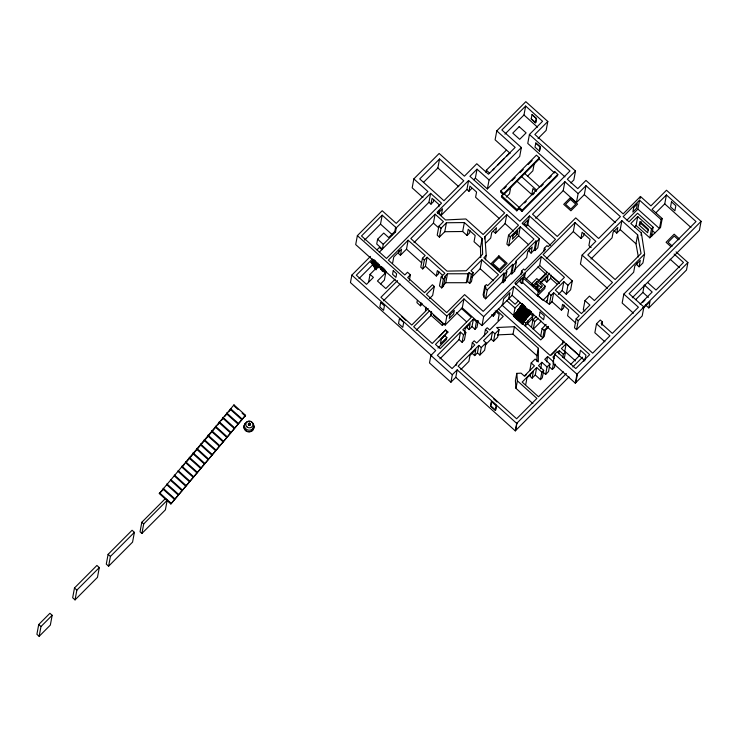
<?xml version="1.0" encoding="UTF-8"?>
<svg xmlns="http://www.w3.org/2000/svg" width="738" height="738" viewBox="0 0 738 738"><rect width="100%" height="100%" fill="white"/><g stroke="black" fill="none" stroke-linecap="round" stroke-linejoin="round"><path stroke-width="1.11" d="M536.941 361.454L536.95 355.725L538.353 348.244L514.423 326.713L496.619 327.506L499.054 329.701L497.652 337.183L493.556 341.297L491.121 339.102L492.523 331.62L494.958 333.807L493.556 341.297M538.353 348.244L538.325 361.971L535.096 359.065L531.203 362.976L529.801 370.458M248.844 424.313L249.656 423.271L250.034 424.442M249.444 424.673C249.73 422.994 248.651 425.706 250.136 423.695M250.164 423.852L249.656 424.728M38.727 624.523L36.9 634.302L39.151 636.322L50.341 625.086L52.167 615.308L49.916 613.287L38.727 624.523L40.977 626.553L39.151 636.322M74.492 587.965L72.665 597.743L75.045 599.883L97.462 577.356L99.298 567.577L96.918 565.437L74.492 587.965L76.872 590.105L75.045 599.883M108.108 554.349L106.281 564.118L108.597 566.203L132.563 542.116L134.39 532.347L132.074 530.262L108.108 554.349L110.423 556.434L108.597 566.203M141.825 522.264L140.045 531.775L141.908 533.445L165.404 509.838L167.185 500.327L165.312 498.657L141.825 522.264L143.689 523.943L141.908 533.445M159.288 493.565L233.983 404.885L245.551 415.3L170.856 503.98L159.288 493.565L162.858 489.977M170.856 503.98L245.551 415.3M233.826 405.725L233.983 404.885M538.048 138.532L546.138 130.405L547.808 121.456L525.825 101.678L496.775 130.866L515.161 147.406L488.464 174.233L476.794 163.735L464.405 176.179L439.156 153.467L413.843 178.9L427.902 191.548L396.232 223.374L382.173 210.727L357.376 235.643L355.698 244.592L445.162 325.061L462.283 307.857L463.962 298.918L483.667 316.648L481.997 325.596L462.283 307.857M370.476 256.39L351.851 275.108L350.449 282.589L431.776 355.744M376.011 269.905L371.094 262.405L373.382 259.896M379.766 265.542L376.048 269.287L371.629 262.885L373.917 260.376M368.649 281.851L370.042 274.37L378.391 265.984L385.78 272.636L384.378 280.117L380.587 283.927M395.614 227.258L394.839 231.409L388.723 237.562L383.723 233.07L377.616 239.204L376.721 243.992L382.385 249.093L383.28 244.306L395.513 232.018L396.288 227.857L430.614 193.365L441.518 203.171L386.491 258.466L361.491 235.976L382.192 215.173L396.288 227.857M364.59 240.118L380.513 224.121L382.192 215.173M392.616 263.115L393.76 257.018L401.564 249.176L400.42 255.265L398.557 253.595L399.129 250.551M413.843 178.9L412.173 187.839L422.92 197.516M400.42 255.265L406.49 249.176L408.16 240.228L425.171 255.523L422.45 258.263L420.771 267.211L422.699 268.936L425.42 266.206L427.09 257.258L444.866 273.244L441.158 276.971L439.488 285.92L441.702 287.912L443.52 286.095L445.189 277.147L444.627 276.639L447.477 273.78L467.975 273.77L469.23 272.516L471.37 274.444L469.7 283.392L467.551 281.464L469.23 272.516M409.341 280.403L410.383 274.813L407.524 272.239L404.821 274.951L388.354 260.136L408.16 240.228M379.304 252.184L428.935 202.313L430.614 193.365M428.935 202.313L430.983 204.149L432.071 198.328L439.23 204.767L438.861 206.714M423.594 182.286L437.865 167.941L439.544 159.002L463.778 180.801L443.953 200.727L419.71 178.928L439.544 159.002M433.778 199.758L433.418 201.705L430.983 204.149M422.699 268.936L424.368 259.997L427.09 257.258M417.321 300.486L416.924 302.626L420.457 305.809L422.394 303.862M414 242.645L433.427 223.116L435.097 214.177L443.427 221.658L438.879 226.225L437.21 235.164L439.387 237.119L444.765 231.714L446.444 222.765L464.359 222.562L482.117 238.531L482.643 254.223L466.176 270.772L446.988 271.123L410.808 238.577L435.097 214.177M420.457 305.809L421.038 302.709M439.313 210.902L438.916 213.051L441.306 215.201L466.923 189.454L468.602 180.515L504.635 212.922L483.15 234.509L465.881 218.974L445.531 219.952L436.988 212.276L468.602 180.515M441.306 215.201L442.514 208.762L437.782 213.513M425.392 310.237L425.964 307.146M439.387 237.119L441.056 228.18L446.444 222.765M410.383 274.813L407.68 277.525L424.525 292.672L432.413 284.739L434.322 286.464L432.652 295.403L429.498 298.576M425.42 266.206L436.333 276.021L437.357 270.56L442.422 275.117L442.016 277.294M438.861 271.713L438.455 273.89L436.333 276.021M430.651 315.79L431.453 311.51M416.269 330.246L431.075 315.357L431.684 312.146M441.702 287.912L443.381 278.964L445.189 277.147M351.851 275.108L435.743 350.559L430.891 355.439L429.488 362.93L450.927 382.21L455.78 377.33L457.182 369.849L516.701 423.381L515.299 430.872L455.78 377.33M443.52 286.095L442.948 285.588L445.798 282.719L447.477 273.78M431.075 315.357L442.357 325.504L442.735 323.493L433.603 315.283M466.923 189.454L468.953 191.28L469.921 186.087L476.573 192.064L475.595 197.258L499.543 218.789M445.162 325.061L446.841 316.122L463.962 298.918M470.069 230.791L469.682 232.848L467.08 235.459L462.68 231.501L464.359 222.562M439.119 336.943L445.651 329.978L447.865 331.971L441.333 338.936L440.401 343.917L446.841 337.451L444.627 335.458L440.604 339.508M475.364 178.126L477.034 169.177L489.063 179.989L487.384 188.937L475.364 178.126L473.787 179.712M446.841 337.451L446.462 339.462L437.957 348.004M467.08 235.459L468.233 229.306L475.189 235.56L474.036 241.713L480.438 247.479L480.779 257.562M485.955 172.369L486.351 170.229L506.25 150.248M445.798 282.719L466.296 282.719L467.975 273.77M496.775 130.866L495.097 139.805L510.142 153.338M450.927 382.21L452.32 374.719L457.182 369.849M459.091 339.581L460.494 332.091L463.492 334.794L462.089 342.275L459.091 339.581L439.959 358.816M484.331 296.261L483.086 295.135L484.755 286.196L486.37 284.573L487.615 285.689L498.482 274.767L481.868 259.813L470.992 270.735L473.141 272.663L471.462 281.612L469.7 283.392M456.13 365.458L456.527 363.317L474.811 344.95L472.32 342.718L474.211 340.818L476.693 343.059L487.919 331.777L485.429 329.545L487.209 327.755L489.7 329.987L503.233 316.39L496.508 310.329M464.571 332.451L465.327 328.438L470.171 323.576L469.045 329.582L466.988 327.737L467.366 325.735M480.438 247.479L482.117 238.531M473.399 319.13L471.997 326.611L474.995 329.314L476.397 321.823L473.399 319.13L462.809 329.766L465.807 332.46L464.405 339.95L462.089 342.275M484.479 238.872L484.894 236.63L506.766 214.657L518.5 225.21L508.547 235.21L506.877 244.158L508.657 245.763L518.611 235.754L520.281 226.815L533.961 239.121L500.465 272.783L483.824 257.811L486.231 255.385L484.894 236.63M471.647 277.34L480.189 268.761L481.868 259.813M485.401 259.859L486.231 255.385M471.121 349.139L472.32 342.718M503.556 194.832L539.127 159.085L539.358 157.821L536.397 155.155L500.825 190.902L500.595 192.166L502.818 194.159M478.196 320.882L476.988 327.303L474.995 329.314M539.358 157.821L501.628 195.736L501.397 197L516.784 210.847L518.943 208.669L519.183 207.415M484.755 286.196L486.001 287.313L485.244 288.069L483.575 297.017L485.576 298.816L502.31 282.008L503.98 273.069L504.737 273.752L503.067 282.691L502.31 282.008M493.427 231.446L495.466 233.273L496.499 227.756L491.729 232.544L490.696 238.07L485.466 243.328M472.338 353.52L474.682 355.624L475.798 349.646L469.995 355.476L468.879 361.454L460.78 369.59M485.576 298.816L487.255 289.877L503.98 273.069M477.431 352.865L478.833 345.375L481.268 347.57L479.866 355.052L477.431 352.865L474.682 355.624M504.94 134.132L523.971 114.999L525.65 106.051L542.568 121.272L529.423 134.482L527.753 143.421L564.93 176.871M510.696 187.434L509.497 193.854L506.259 197.111M495.466 233.273L505.096 223.596L506.766 214.657M484.229 335.956L485.429 329.545M525.65 106.051L501.849 129.962L521.369 147.526L519.7 156.465L487.384 188.937M492.523 331.62L483.565 340.624L486.001 342.81L484.598 350.301L479.866 355.052M491.637 314.702L493.279 316.178L493.842 313.161M495.484 311.51L494.912 314.536L493.279 316.178M508.657 245.763L510.327 236.815L520.281 226.815M516.784 210.847L517.024 209.583L554.755 171.668L557.808 174.417L557.568 175.672L521.997 211.419L518.943 208.669M503.067 282.691L505.17 280.569L506.849 271.63L506.093 270.947L512.679 264.333L513.436 265.016L511.757 273.955L511 273.272L512.679 264.333M498.039 320.458L499.174 314.416L495.207 310.855M502.523 304.969L503.648 298.918L509.903 292.635L508.768 298.687M517.052 234.509L517.744 230.8L513.141 235.431L512.449 239.14L517.052 234.509L515.272 232.904L512.2 235.994M521.997 211.419L522.236 210.155L557.808 174.417M534.266 163.329L532.864 170.81L527.559 176.142M511.757 273.955L514.681 271.021L516.36 262.073L515.594 261.39L535.936 240.957L536.701 241.64L535.022 250.579L534.266 249.896L535.936 240.957M491.517 402.109L490.807 405.872L495.65 410.227L496.351 406.454M481.997 325.596L512.117 295.329L513.796 286.381L589.662 354.627L575.769 368.585L557.089 351.777L554.699 354.175L553.03 363.114L575.308 383.16L642.208 315.929L643.887 306.99L629.108 293.696L701.1 221.354L666.497 190.229L650.925 205.874L640.464 196.465L623.149 213.872L585.963 180.423L577.771 188.651L567.319 179.242L575.502 171.022L534.865 134.464L547.808 121.456M539.45 151.189L540.225 147.047L535.825 142.969L534.985 147.176L539.515 151.124L540.29 146.982L535.76 143.034M524.552 223.882L526.784 225.893L527.901 219.924L523.279 224.564M526.784 225.893L527.771 224.896L529.441 215.957L555.483 239.37L548.177 246.713L546.95 245.606L544.33 248.236L543.703 251.593M520.927 274.481L521.554 271.123L523.611 269.047L524.847 270.154L545.557 249.343L544.33 248.236M522.873 323.687L522.375 324.185L513.547 316.242L515.225 313.715L525.724 323.143L525.207 325.947L532.283 318.825L533.168 314.111M501.849 304.942L513.602 315.513L515.004 308.023L520.511 302.497M520.724 279.047L520.152 282.137L521.692 283.521L522.652 282.562L524.321 273.614M524.7 306.03L522.292 303.862L515.714 313.216L524.552 321.159M521.692 283.521L522.845 277.35L515.622 284.6M536.95 355.725L513.021 334.203L514.423 326.713M529.635 248.263L529.063 251.307L531.065 253.106L534.266 249.896M637.346 262.728L636.949 264.887L639.09 266.815L640.298 260.329L634.855 265.8L633.647 272.285L576.572 329.637L574.478 327.755L576.157 318.807L579.219 315.735L553.666 292.746L551.996 301.694L549.376 304.324L537.439 295.864L538.242 291.593L523.445 278.291L524.534 277.202L525.41 272.525M531.065 253.106L532.209 247.018L527.808 251.437L526.674 257.525L514.718 269.536M522.375 324.185L523.51 322.414L514.681 314.471M529.441 215.957L522.144 223.291L539.45 238.863L537.781 247.811L535.022 250.579M516.314 312.192L525.142 320.135L525.631 319.646L526.766 317.866L517.938 309.923M531.203 362.976L534.441 365.882L524.312 376.057L521.074 373.151L516.803 373.373L515.41 380.854L515.991 388.354L532.947 403.603M528.657 309.905L531.074 312.073L527.264 317.368L518.436 309.425M554.755 171.668L554.515 172.932L539.127 159.085M528.002 320.855L527.476 323.659L542.808 337.856L544.21 330.366L548.223 326.325M515.991 388.354L517.393 380.863L516.803 373.373M548.555 327.054L545.456 330.172L544.293 336.362L540.742 339.923L522.984 323.954L523.51 321.15L530.594 314.028L530.954 312.119M526.12 279.065L539.653 265.477L541.323 256.529L564.432 277.313L548.629 293.189L546.95 302.137M533.869 286.455L536.747 283.558L537.19 281.206L542.43 285.92L538.113 290.265M536.969 289.185L537.716 285.209L535.797 283.475M537.55 289.739L538.343 285.505M531.508 327.285L532.901 319.794L536.111 316.574M524.534 277.202L539.321 290.504L538.971 292.414L545.188 286.159L536.794 278.613L531.351 284.084M538.242 318.17L534.653 321.777L533.251 329.259L540.382 322.091L540.742 320.2M515.567 430.605L516.969 423.123M545.299 278.291L544.902 280.403L546.821 282.137L550.622 278.318L551.221 275.108M525.724 384.59L526.978 377.911L533.38 371.482L532.126 378.16L530.087 376.334L530.502 374.101M545.188 286.159L544.745 288.521L537.439 295.864L522.652 282.562M563.205 190.644L564.884 181.696L578.112 193.605L576.443 202.544L563.205 190.644L535.705 218.273M546.821 282.137L548.011 275.791L540.76 283.078M540.705 335.965L542.107 328.484L546.129 324.443M535.281 374.996L536.674 367.515L541.858 372.164L540.456 379.655L535.281 374.996L532.126 378.16M549.376 304.324L551.055 295.375L553.666 292.746M575.502 171.022L573.832 179.961L570.852 182.959M540.668 368.714L541.867 362.303L547.043 366.952L545.64 374.443L542.679 371.786M541.867 362.303L538.5 365.679L543.685 370.328L542.282 377.819L540.456 379.655M546.618 361.86L547.624 356.519L553.721 361.998L552.319 369.489L549.266 366.749M562.162 290.56L563.841 281.621L567.909 285.283L566.24 294.231L562.162 290.56L558.306 294.444M546.231 258.77L573.325 231.547L575.003 222.599L595.815 241.326L582.107 255.099L580.428 264.047L607.42 288.327M547.624 356.519L544.755 359.397L549.93 364.055L548.528 371.537L545.64 374.443M551.996 301.694L561.443 310.2L562.54 304.333L568.666 309.849L567.577 315.707L575.88 323.179M576.443 202.544L584.312 194.638L585.981 185.699L620.381 216.64L598.638 238.485L575.732 217.885L557.255 236.446L532.532 214.204L564.884 181.696M564.155 305.089L563.611 308.023L561.443 310.2M555.096 364.092L554.496 367.303L552.319 369.489M575.003 222.599L543.122 254.638L572.301 280.874L570.622 289.822L566.24 294.231M558.721 353.862L559.321 350.651L563.362 354.286L562.762 357.496M573.325 231.547L580.954 238.402L582.097 232.249L590.04 239.389L588.887 245.542L591.138 247.571M562.596 344.286L563.195 341.076L563.924 341.731L550.207 355.522L498.307 308.835M584.155 233.522L583.776 235.57L580.954 238.402M578.592 354.923L566.184 343.76L564.782 351.251L575.539 360.928M564.256 358.603L565.456 352.192L561.415 348.557L566.184 343.76M576.572 329.637L578.241 320.689L644.597 254.02L641.396 233.033L630.815 223.513L637.743 216.548L651.479 228.909L649.809 237.848L636.064 225.496L637.743 216.548M582.107 255.099L612.466 282.414L594.404 300.569L589.45 296.113L584.966 300.624L583.288 309.563L584.939 311.049M579.395 355.845L580.437 350.255L585.917 355.181L585.077 359.646M575.308 383.16L576.978 374.212L643.887 306.99M575.825 382.644L577.494 373.696M583.804 361.168L584.201 359.028M601.857 325.338L602.485 321.98L600.289 320.006L596.516 323.798L594.846 332.746L604.883 341.768M613.832 230.487L616.756 233.116L617.807 227.488L613.121 232.202L612.07 237.821L590.981 259.01M616.756 233.116L620.224 229.619L621.894 220.68L637.641 234.841L641.045 253.503L615.132 279.554L587.789 254.961L621.894 220.68M626.959 220.099L637.872 209.131L639.551 200.192L661.137 219.601L659.458 228.549L649.809 237.848M640.049 198.707L640.464 196.465M637.872 209.131L659.458 228.549L660.538 227.47L662.207 218.531L652.041 209.38L666.414 194.943L696.008 221.557L623.831 294.084L622.152 303.032L633.49 313.226M639.228 225.173L639.911 221.511L648.333 229.084L647.641 232.747L639.228 225.173L640.87 223.513L641.221 221.686M638.37 256.962L635.971 243.789L637.641 234.841M640.981 235.265L641.396 233.033M644.597 254.02L642.927 262.959L639.09 266.815M651.451 236.197L653.13 227.249L637.54 213.227L628.96 221.843L623.176 216.64L639.551 200.192M651.608 236.298L652.005 234.158M635.649 299.674L642.881 292.414L644.283 284.923L652.18 292.027L640.132 304.13M655.953 212.71L664.744 203.882L666.414 194.943M645.418 304.895L648.785 307.93L649.984 301.491L643.49 308.014M676.063 251.889L687.899 262.534L686.497 270.025L648.785 307.93M701.1 221.354L699.43 230.302L632.281 297.765M249.25 423.621L249.785 424.101L248.992 423.723M522.43 304.056L513.547 316.242M527.384 317.395L531.259 311.999M249.047 423.437L249.02 424.285M249.093 423.594L248.872 424.184M182.083 467.154L184.297 464.525M185.773 462.772L216.086 426.785M217.562 425.033L219.776 422.394M221.262 420.642L223.476 418.012M224.952 416.26L227.175 413.621M228.651 411.869L230.865 409.23M376.952 249.887L379.387 247.442L381.897 249.702M372.487 258.937L356.325 275.182L366.509 284.351L373.419 277.405L370.042 274.37M371.094 262.405L373.327 260.154M371.629 262.885L374.609 259.887M372.164 263.365L374.397 261.114M372.118 263.623L375.098 260.634M372.653 264.103L375.624 261.114M372.598 264.361L375.577 261.372M358.963 278.613L372.699 264.804M373.133 264.841L376.112 261.852M373.087 265.099L376.066 262.11M373.622 265.579L376.601 262.59M373.566 265.846L376.546 262.848M374.101 266.326L377.081 263.328M374.055 266.584L377.773 262.839M374.59 267.064L377.57 264.075M374.544 267.322L378.262 263.586M375.07 267.802L378.05 264.813M375.024 268.06L378.751 264.324M375.559 268.54L379.277 264.804M375.513 268.807L379.231 265.062M378.76 267.783L380.255 266.28M477.034 169.177L469.921 176.327L519.903 221.28L569.985 170.967L529.423 134.482M379.941 268.032L381.435 266.538M380.476 268.512L381.961 267.018M380.43 268.77L381.915 267.276M380.965 269.25L382.45 267.756M380.909 269.508L382.404 268.014M381.445 269.988L382.939 268.494M382.146 269.499L383.631 268.005M381.933 270.735L383.419 269.232M382.625 270.246L384.12 268.752M382.413 271.473L384.599 269.49M383.649 271.464L385.135 269.97M384.129 272.202L385.623 270.708M384.618 272.94L386.103 271.446M385.78 272.636L377.441 281.012L385.808 288.549L395.134 279.176M468.953 191.28L471.776 188.439M492.836 170.127L494.442 168.513M497.643 165.294L504.054 158.864M506.452 156.447L509.654 153.227M76.872 590.105L99.298 567.577M110.423 556.434L134.39 532.347M40.977 626.553L52.167 615.308M143.689 523.943L167.185 500.327M489.063 179.989L521.369 147.526M397.551 280.578L380.909 297.303L411.758 325.052L428.215 308.512M383.474 300.809L400.116 284.084M503.823 188.919L506.25 186.474M511.914 180.792L515.142 177.544M519.995 172.664L523.233 169.417M528.076 164.546L532.126 160.478M434.322 286.464L426.435 294.388L446.693 312.608L464.608 294.61L483.215 311.353L522.781 272.23L521.554 271.123M524.607 202.987L526.222 201.363M532.688 194.86L534.303 193.236M540.769 186.742L543.196 184.297M548.86 178.614L551.286 176.179M429.654 310.707L413.677 326.768L432.237 343.465L445.651 329.978M471.37 274.444L473.141 272.663M466.296 282.719L467.551 281.464M442.357 325.504L444.294 323.567M578.112 193.605L585.981 185.699M504.737 273.752L506.849 271.63M513.436 265.016L516.36 262.073M536.701 241.64L539.45 238.863M447.865 331.971L435.494 344.397L440.171 348.604L471.314 317.312L461.195 308.216M505.152 279.158L511 273.272M460.494 332.091L437.366 355.329L452.08 368.557L456.933 363.686L456.527 363.317M463.492 334.794L465.807 332.46M476.397 321.823L477.726 320.486M541.323 256.529L514.838 283.143L592.669 353.151L609.902 335.836L596.516 323.798M469.045 329.582L471.997 326.611M483.667 316.648L513.796 286.381M532.864 285.551L537.19 281.206M518.288 301.067L515.106 304.259L508.454 298.281M538.177 281.077L546.923 272.294M540.447 279.73L546.083 274.066M535.318 287.617L537.716 285.209M540.899 282.008L549.644 273.226M478.833 345.375L458.132 366.177L516.618 418.778L536.895 398.4L517.393 380.863M535.871 288.143L537.467 286.529M481.268 347.57L486.001 342.81M494.958 333.807L499.054 329.701M513.602 315.513L515.963 313.143M538.242 291.593L539.321 290.504M485.152 345.107L491.121 339.102M548.555 294.748L543.03 300.301L537.255 295.099M563.841 281.621L555.354 290.145L581.433 313.604L589.92 305.08L584.966 300.624M546.055 301.501L547.651 299.905M525.724 323.143L532.808 316.021L530.594 314.028M567.909 285.283L572.301 280.874M634.532 227.036L636.064 225.496M651.479 228.909L653.13 227.249M661.137 219.601L662.207 218.531M524.939 376.076L526.545 374.47M536.674 367.515L522.172 382.081L538.509 396.776L563.38 371.786M551.277 355.033L556.203 350.089M555.299 354.692L552.891 357.118L554.395 358.465M557.716 352.266L559.321 350.651M541.858 372.164L543.685 370.328M547.043 366.952L549.93 364.055M563.362 354.286L565.456 352.192M602.485 321.98L601.147 323.327L612.337 333.391L638.407 307.202L623.831 294.084M570.594 364.535L579.422 355.67M516.701 423.381L566.378 373.474M572.854 366.961L582.577 357.192M642.558 302.543L645.003 300.098M515.299 430.872L569.026 376.887M642.835 307.82L687.899 262.534M249.629 424.618L249.601 423.52M497.44 334.895L513.021 334.203M444.765 231.714L462.68 231.501M248.881 424.129L249.49 424.756M249.352 424.664L249.176 424.571M664.744 203.882L690.952 227.461M679.707 239.167L674.163 234.177L666.082 242.295L670.833 246.575M678.406 239.795L674.237 236.049L668.047 242.267L672.217 246.012M531.969 114.676L536.351 118.624L535.557 122.877L531.166 118.929L532.098 114.547L536.48 118.486L535.687 122.739L531.305 118.79M523.971 114.999L537.513 127.176M652.383 230.588L654.92 232.876M640.87 223.513L648.453 230.33M674.117 254.038L683.462 262.451L656.017 290.034L647.779 282.626M670.113 259.195L679.504 267.636M584.312 194.638L615.354 222.562M620.224 229.619L635.971 243.789M524.414 173.227L539.663 186.935M521.332 176.4L536.655 190.183M536.24 191.548L532.919 188.568L531.794 194.555L516.526 180.819M642.881 292.414L648.407 297.386M486.351 170.229L489.635 173.19M500.825 190.902L522.236 210.155M501.628 195.736L517.024 209.583M527.771 224.896L550.447 245.293M505.096 223.596L513.482 231.142M518.611 235.754L528.648 244.785M437.865 167.941L458.759 186.742M508.547 235.21L510.327 236.815M552.439 276.685L559.404 282.94M539.653 265.477L559.33 283.18M537.891 266.87L546.203 274.342M550.622 278.318L557.227 284.259M548.629 293.189L551.055 295.375M576.157 318.807L578.241 320.689M536.747 283.558L541.24 287.608M513.925 270.339L514.681 271.021M504.414 279.896L505.17 280.569M438.879 226.225L441.056 228.18M433.427 223.116L438.418 227.608M528.712 309.646L531.12 311.805M522.236 304.13L525.447 307.017M512.117 295.329L584.865 360.762M521.748 304.628L530.576 312.571M521.692 304.886L530.53 312.829M521.203 305.384L530.032 313.327M480.189 268.761L493.491 280.726M521.157 305.643L529.985 313.585M520.659 306.141L529.487 314.084M520.613 306.399L529.441 314.342M520.115 306.897L528.943 314.84M520.069 307.156L528.897 315.098M532.283 318.825L533.897 320.274M519.57 307.654L528.399 315.596M519.524 307.912L528.353 315.855M542.107 328.484L544.21 330.366M519.026 308.41L527.855 316.353M518.98 308.668L527.808 316.611M518.482 309.167L527.31 317.109M517.891 310.181L526.72 318.124M506.609 300.467L515.004 308.023M517.393 310.68L526.231 318.622M517.347 310.938L526.176 318.881M516.849 311.436L525.687 319.379M516.803 311.704L525.631 319.646M516.259 312.46L525.087 320.403L524.598 320.901L515.77 312.958M515.17 313.973L524.008 321.916M485.244 288.069L487.255 289.877M514.635 314.729L523.463 322.672M514.137 315.227L522.965 323.17M514.091 315.486L522.919 323.429M517.246 318.631L520.456 321.519M513.593 315.984L522.421 323.927M554.699 354.175L576.978 374.212M394.839 231.409L395.513 232.018M422.45 258.263L424.368 259.997M441.158 276.971L443.381 278.964M380.513 224.121L392.265 234.693M406.49 249.176L421.795 262.94M377.616 239.204L383.28 244.306M456.425 312.672L466.536 321.768M357.376 235.643L446.841 316.122M371.149 262.138L371.675 262.617M445.558 330.476L447.772 332.469M493.777 399.064L497.006 401.97M401.546 316.482L405.771 320.292M492.495 401.887L496.526 405.513M430.891 355.439L452.32 374.719M234.647 406.472L237.959 409.442M242.092 413.16L245.394 416.14M230.404 408.483L241.981 418.889M230.247 409.322L241.824 419.728M226.667 412.911L238.245 423.326M226.511 413.75L238.088 424.166M222.931 417.348L234.509 427.763M222.775 418.188L234.352 428.603M219.195 421.785L230.773 432.191M219.038 422.625L230.616 433.031M215.459 426.213L227.036 436.628M215.302 427.053L226.88 437.468M211.732 430.651L223.3 441.066M211.575 431.49L223.144 441.905M207.996 435.088L219.564 445.494M207.839 435.927L219.407 446.333M204.26 439.516L215.837 449.931M204.103 440.355L215.68 450.77M200.524 443.953L212.101 454.368M200.367 444.793L211.944 455.208M196.788 448.39L208.365 458.796M196.631 449.23L208.208 459.636M193.052 452.818L204.629 463.233M192.895 453.658L204.472 464.073M189.315 457.256L200.893 467.671M189.159 458.095L200.736 468.51M185.589 461.693L197.157 472.099M185.432 462.532L197 472.938M181.852 466.121L193.421 476.536M181.696 466.96L193.264 477.375M178.116 470.558L189.694 480.973M177.959 471.397L189.537 481.813M174.38 474.995L185.958 485.401M174.223 475.835L185.801 486.241M170.644 479.423L182.221 489.838M170.487 480.263L182.065 490.678M166.908 483.86L178.485 494.275M166.751 484.7L178.328 495.115M163.181 488.298L174.749 498.704M163.015 489.137L174.592 499.543M159.445 492.726L171.013 503.141M532.901 319.794L534.653 321.777M253.743 425.669A5.037 4.769 10.6 0 1 247.811 431.629A5.037 4.769 10.6 0 1 245.247 423.667M253.715 425.761A5.037 4.769 10.6 0 1 247.793 431.712A5.037 4.769 10.6 0 1 245.228 423.769M249.933 423.437A1.07 1.015 10.6 0 1 250.145 425.088A1.07 1.015 10.6 0 1 248.438 424.682A1.07 1.015 10.6 0 1 249.389 423.308M251.344 421.905A4.686 4.437 10.6 0 1 251.981 429.378A4.686 4.437 10.6 0 1 244.582 426.638A4.686 4.437 10.6 0 1 250.2 421.481M252.959 427.939A4.133 3.911 10.6 0 1 252.581 428.889M380.697 302.506L379.849 306.99L383.575 310.311L384.415 305.846L380.679 302.525M393.234 270.689L392.561 274.324L395.955 277.387L396.638 273.743L393.234 270.689M399.47 318.567L398.529 323.548L402.773 327.34L403.704 322.368L399.461 318.585M449.931 314.794L449.257 318.429L453.639 314.019L454.313 310.394L449.931 314.794M491.397 401.454L490.521 406.168L495.355 410.512L496.24 405.808L491.397 401.454M540.059 312.063L539.33 315.929L543.602 319.766L544.33 315.901L540.059 312.063M633.684 207.581L632.853 212.037L636.553 208.319L637.383 203.873L633.684 207.581M671.497 201.834L670.556 206.889L674.892 210.791L675.842 205.736L671.497 201.834M519.183 126.65L512.762 133.098L519.681 139.325L526.102 132.877L519.183 126.65M498.879 255.837L491.204 263.549L499.478 270.994L507.144 263.281L498.879 255.837M498.943 257.488L492.938 263.521L499.414 269.342L505.41 263.309L498.943 257.488M570.382 197.664L563.721 204.352L570.898 210.8L577.559 204.112L570.382 197.664M570.446 199.398L565.557 204.315L570.834 209.066L575.723 204.149L570.446 199.398M246.972 426.905A3.579 3.386 10.6 0 0 252.885 425.282A3.579 3.386 10.6 0 0 248.346 421.204A3.579 3.386 10.6 0 0 246.972 426.905M248.734 424.876A1.07 1.015 10.6 0 0 250.505 424.387A1.07 1.015 10.6 0 0 249.149 423.169A1.07 1.015 10.6 0 0 248.734 424.876"/></g></svg>
